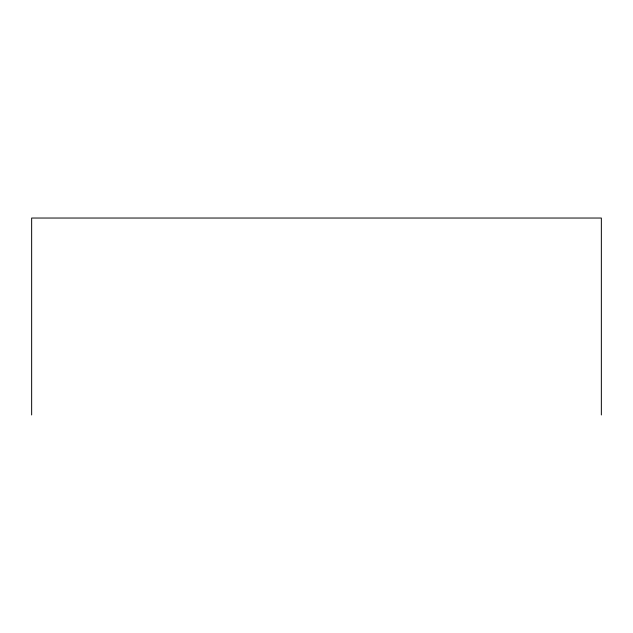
<?xml version="1.0" encoding="UTF-8"?>
<svg xmlns="http://www.w3.org/2000/svg" width="633" height="633" viewBox="0 0 633 633"><rect width="100%" height="100%" fill="white"/><g stroke="black" fill="none" stroke-linecap="round" stroke-linejoin="round"><path stroke-width="0.95" d="M601.35 414.963L601.35 218.037L31.65 218.037L31.65 414.963"/></g></svg>
